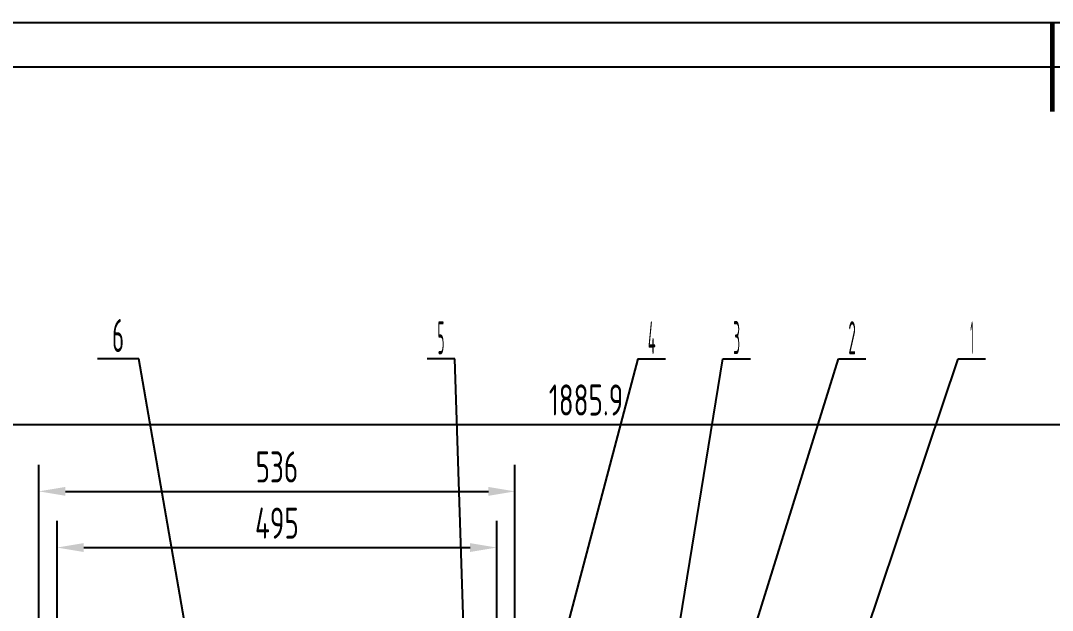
# Model space of a CAD drawing. Header units: millimetres. Extents: x -2 to 4202, y -110 to 2972.
# Drawn here: x 939 to 2100, y 2309 to 2972 of the extents above; entities that cross this region are included whole.
import ezdxf
from ezdxf.enums import TextEntityAlignment as Align

# ---------------------------------------------------------------- set-up
doc = ezdxf.new("R2010")
doc.units = ezdxf.units.MM
doc.header["$LTSCALE"] = 100
for name, color, linetype in [('01', 7, 'Continuous'), ('02', 1, 'Continuous'), ('08', 1, 'Continuous'), ('11', 3, 'Continuous')]:
    doc.layers.add(name, color=color, linetype=linetype)
doc.styles.get("Standard").update_dxf_attribs({"font": 'isocp', "width": 0.707, "bigfont": 'intecad.shx'})
doc.dimstyles.new('INTE', dxfattribs={"dimscale": 10, "dimtxt": 3.5, "dimasz": 3, "dimexe": 3, "dimexo": 0, "dimgap": 1, "dimtad": 1, "dimdec": 3, "dimdsep": 46, "dimtxsty": 'Standard', "dimcen": 0, "dimclrd": 1, "dimclre": 1, "dimclrt": 3, "dimaunit": 1, "dimadec": 0, "dimazin": 0, "dimtfac": 1, "dimtdec": 3, "dimtmove": 0, "dimatfit": 0, "dimfxl": 1, "dimarcsym": 0})

# ---------------------------------------------------------------- blocks, each defined once
blk = doc.blocks.new('*D317')
at = {"layer": '08', "color": 1, "lineweight": -2}
for p, q in [((979.6, 2274.6), (979.6, 2409.7)), ((1474.6, 2274.6), (1474.6, 2409.7)), ((1009.6, 2379.7), (1444.6, 2379.7))]:
    blk.add_line(p, q, dxfattribs=at)
at = {"layer": '08', "color": 1}
for points in [[(1009.6, 2384.7), (1009.6, 2374.7), (979.6, 2379.7)], [(1444.6, 2384.7), (1444.6, 2374.7), (1474.6, 2379.7)]]:
    blk.add_solid(points, dxfattribs=at)
at = {"layer": 'Defpoints', "color": 0}
for p in [(1474.6, 2379.7), (979.6, 2274.6), (1474.6, 2274.6)]:
    blk.add_point(p, dxfattribs=at)
at = {"layer": '08', "color": 3, "insert": (1227.1, 2407.2), "char_height": 35, "attachment_point": 5}
blk.add_mtext('495', dxfattribs=at)
blk = doc.blocks.new('*D319')
at = {"layer": '08', "color": 1, "lineweight": -2}
for p, q in [((959.1, 2069.6), (959.1, 2472.9)), ((1495.1, 2080.5), (1495.1, 2472.9)), ((989.1, 2442.9), (1465.1, 2442.9))]:
    blk.add_line(p, q, dxfattribs=at)
at = {"layer": '08', "color": 1}
for points in [[(989.1, 2447.9), (989.1, 2437.9), (959.1, 2442.9)], [(1465.1, 2447.9), (1465.1, 2437.9), (1495.1, 2442.9)]]:
    blk.add_solid(points, dxfattribs=at)
at = {"layer": 'Defpoints', "color": 0}
for p in [(1495.1, 2442.9), (1495.1, 2080.5), (959.1, 2069.6)]:
    blk.add_point(p, dxfattribs=at)
at = {"layer": '08', "color": 3, "insert": (1227.1, 2470.4), "char_height": 35, "attachment_point": 5}
blk.add_mtext('536', dxfattribs=at)
blk = doc.blocks.new('*D323')
at = {"layer": '08', "color": 1, "lineweight": -2}
for p, q in [((632.1, 1997.9), (632.1, 2548.2)), ((2518, 1859.9), (2518, 2548.2)), ((662.1, 2518.2), (2488, 2518.2))]:
    blk.add_line(p, q, dxfattribs=at)
at = {"layer": '08', "color": 1}
for points in [[(662.1, 2523.2), (662.1, 2513.2), (632.1, 2518.2)], [(2488, 2523.2), (2488, 2513.2), (2518, 2518.2)]]:
    blk.add_solid(points, dxfattribs=at)
at = {"layer": 'Defpoints', "color": 0}
for p in [(2518, 2518.2), (632.1, 1997.9), (2518, 1859.9)]:
    blk.add_point(p, dxfattribs=at)
at = {"layer": '08', "color": 3, "insert": (1575.1, 2545.7), "char_height": 35, "attachment_point": 5}
blk.add_mtext('1885.9', dxfattribs=at)
blk = doc.blocks.new('*U338')
at = {"layer": '01', "const_width": 0.5}
blk.add_lwpolyline([(210, 297), (210, 287)], dxfattribs=at)
at = {"layer": '01'}
blk.add_lwpolyline([(415, 292), (25, 292)], dxfattribs=at)
at = {"layer": '02'}
blk.add_lwpolyline([(420, 297), (0, 297)], dxfattribs=at)

msp = doc.modelspace()

# ---------------------------------------------------------------- linework, layer by layer
at = {"layer": '02'}
for p, q in [((1071.6035, 2592.1992), (1025.1035, 2592.1992)), ((1159.1651, 2089.6176), (1071.6035, 2592.1992)), ((1427.3033, 2592.1992), (1396.3033, 2592.1992)), ((1445.7111, 2021.8253), (1427.3033, 2592.1992)), ((1633.5159, 2592.1992), (1480.3053, 2014.0018)), ((1618.6302, 1913.9184), (1729.1506, 2592.1992)), ((1633.5159, 2592.1992), (1664.5159, 2592.1992)), ((1649.1168, 1915.4122), (1859.096, 2592.1992)), ((1712.141, 1751.8842), (1993.8709, 2592.1992)), ((1729.1506, 2592.1992), (1760.1506, 2592.1992)), ((1859.096, 2592.1992), (1890.096, 2592.1992)), ((1993.8709, 2592.1992), (2024.8709, 2592.1992))]:
    msp.add_line(p, q, dxfattribs=at)

# ---------------------------------------------------------------- block references
at = {"layer": '02', "xscale": 10, "yscale": 10, "zscale": 10}
msp.add_blockref('*U338', (0, 0), dxfattribs=at)

# ---------------------------------------------------------------- texts
at = {"layer": '11'}
for s, width, p, p2 in [('6', 0.600695, (1041.668, 2599.6992), (1055.039, 2599.6992)), ('5', 0.351791, (1407.9415, 2597.1992), (1415.6652, 2597.1992)), ('4', 0.362564, (1644.6416, 2597.1992), (1653.3903, 2597.1992)), ('3', 0.351791, (1740.7887, 2597.1992), (1748.5124, 2597.1992)), ('2', 0.375062, (1870.3489, 2597.1992), (1878.8431, 2597.1992)), ('1', 0.269333, (2007.6212, 2597.1992), (2011.1207, 2597.1992))]:
    msp.add_text(s, height=37.1231, dxfattribs=dict(at, width=width)).set_placement(p, p2, align=Align.FIT)

# ---------------------------------------------------------------- dimensions: what is measured, and where the dimension line sits
at = {"layer": '08'}
for base, p1, p2, picture, middle in [((2518.0241, 2518.195), (632.1241, 1997.9122), (2518.0241, 1859.9452), '*D323', (1575.0741, 2545.695)), ((1495.1241, 2442.939), (959.1241, 2069.5653), (1495.1241, 2080.5013), '*D319', (1227.1241, 2470.439)), ((1474.6241, 2379.7235), (979.6241, 2274.621), (1474.6241, 2274.621), '*D317', (1227.1241, 2407.2235))]:
    dim = msp.add_linear_dim(base=base, p1=p1, p2=p2, dimstyle='INTE', dxfattribs=at)
    dim.commit()
    dim.dimension.update_dxf_attribs({"geometry": picture, "text_midpoint": middle})

doc.saveas('drawing.dxf')
